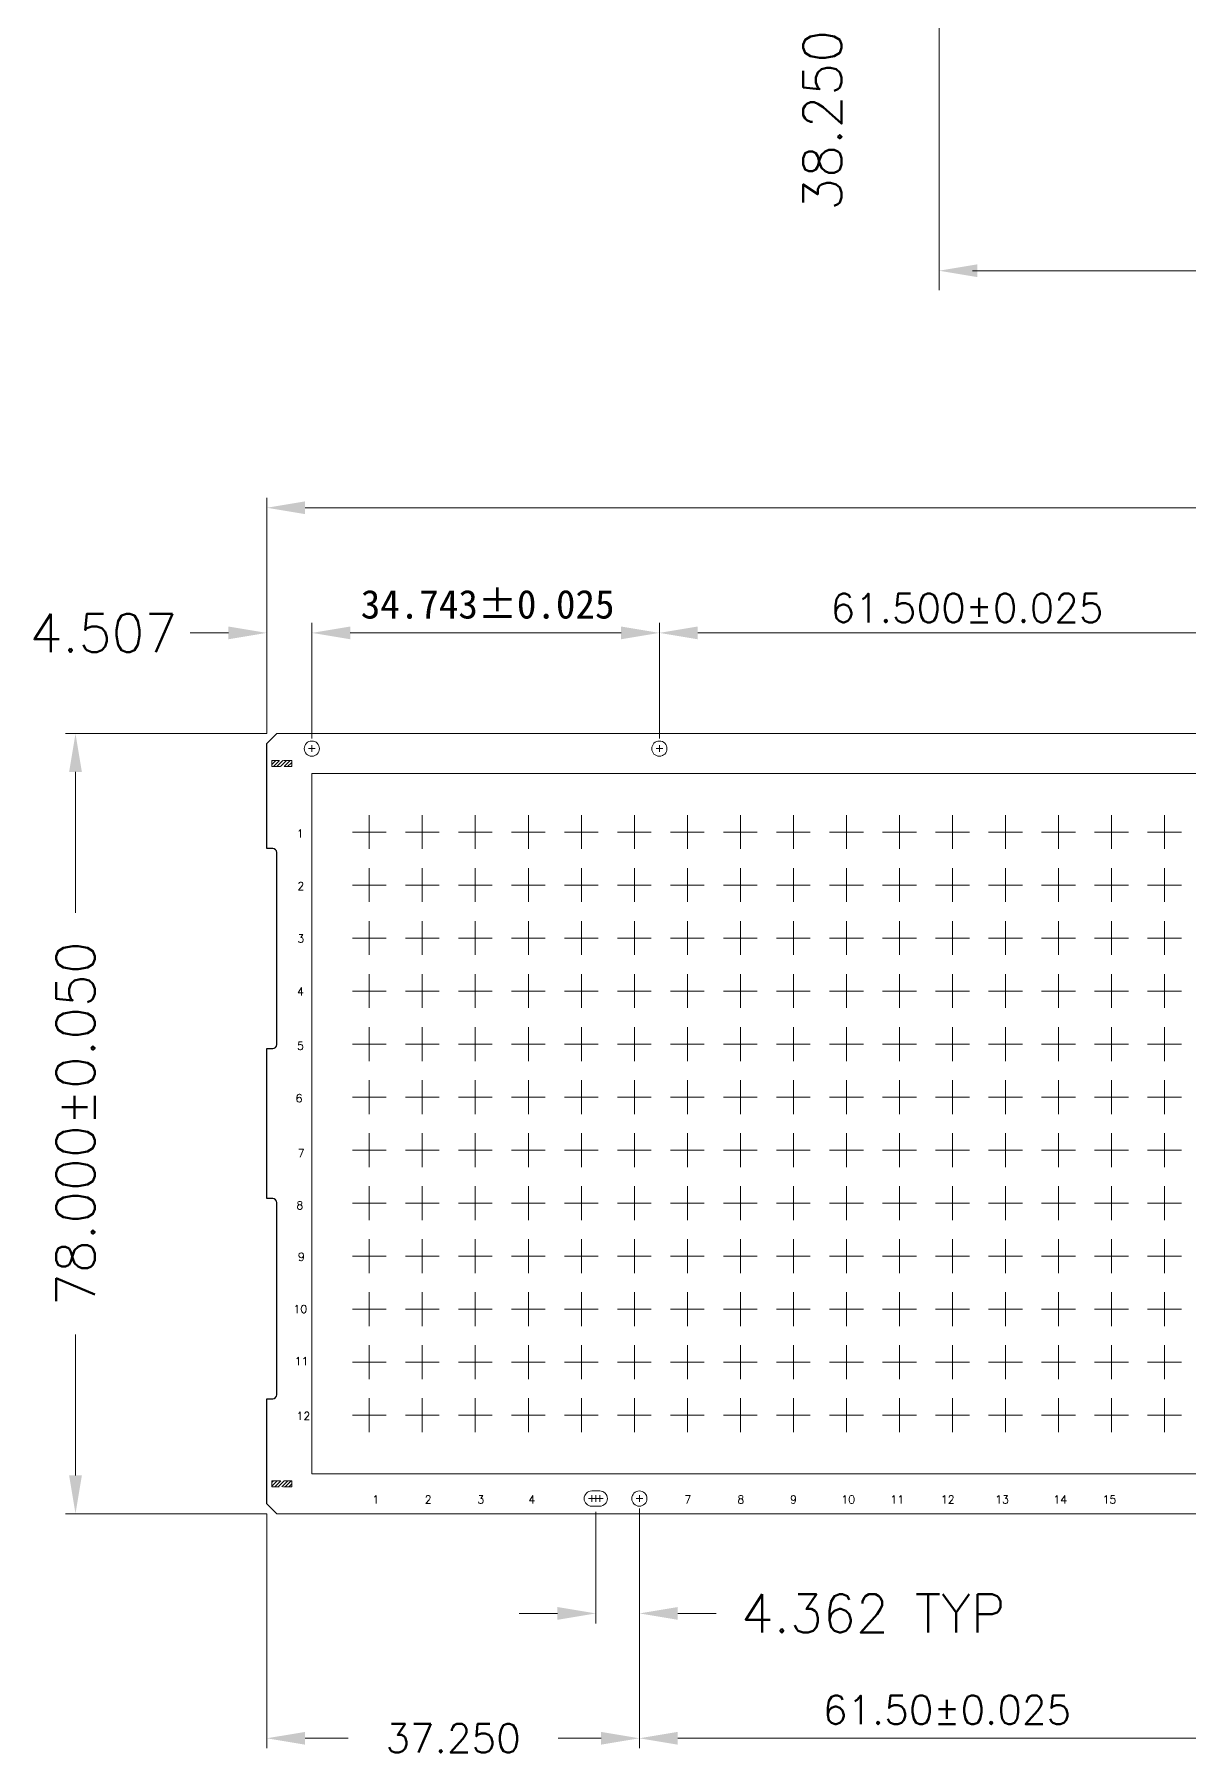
# Model space of a CAD drawing. Header units: millimetres. Extents: x 4859 to 4983, y 1620 to 1771.
# Drawn here: x 4860.2 to 4894.8, y 1623.6 to 1675.1 of the extents above; entities that cross this region are included whole.
import ezdxf

# ---------------------------------------------------------------- set-up
doc = ezdxf.new("R2010")
doc.units = ezdxf.units.MM
doc.linetypes.add('CENTER', pattern=[2, 1.25, -0.25, 0.25, -0.25])
doc.linetypes.add('HIDDEN', pattern=[0.375, 0.25, -0.125])
for name, color, linetype in [('1', 7, 'Continuous'), ('PKG', 2, 'Continuous'), ('中心线', 1, 'CENTER')]:
    doc.layers.add(name, color=color, linetype=linetype)
doc.layers.add('标注线', color=3, linetype='Continuous', lineweight=18)
doc.styles.add('SIMPLEX', font='SIMPLEX')
doc.styles.get("Standard").update_dxf_attribs({"font": 'SimSun.ttf'})

msp = doc.modelspace()

# ---------------------------------------------------------------- hatches: boundary and pattern name
at = {"layer": 'PKG', "lineweight": 5}
h = msp.add_hatch(dxfattribs=at)
h.set_pattern_fill('ANSI31', color=256, scale=0.6, style=0)
h.set_pattern_definition([(45, (4587.711415, 1653.0431), (-0.053033009, 0.053033009), [])])
h.paths.add_polyline_path([(4867.2815, 1653.3595), (4867.2815, 1653.1795), (4867.8815, 1653.1795), (4867.8815, 1653.3595)])
h.paths.add_polyline_path([(4867.2815, 1631.5795), (4867.2815, 1631.7595), (4867.8815, 1631.7595), (4867.8815, 1631.5795)])
h.paths.add_polyline_path([(4944.3815, 1631.5795), (4944.3815, 1631.7595), (4943.7815, 1631.7595), (4943.7815, 1631.5795)])
h.paths.add_polyline_path([(4944.3815, 1653.3595), (4944.3815, 1653.1795), (4943.7815, 1653.1795), (4943.7815, 1653.3595)])

# ---------------------------------------------------------------- linework, layer by layer
for p, q in [((4867.1315, 1653.8695), (4867.4315, 1654.1695)), ((4867.1315, 1650.7195), (4867.1315, 1653.8695)), ((4867.3115, 1650.7195), (4867.1315, 1650.7195)), ((4867.4315, 1644.8395), (4867.4315, 1650.5995)), ((4867.1315, 1640.2195), (4867.1315, 1644.7195)), ((4867.1315, 1640.2195), (4867.1315, 1644.7195)), ((4867.1315, 1644.7195), (4867.3115, 1644.7195)), ((4867.3115, 1640.2195), (4867.1315, 1640.2195)), ((4867.4315, 1634.3395), (4867.4315, 1640.0995)), ((4867.1315, 1631.0695), (4867.1315, 1634.2195)), ((4867.1315, 1634.2195), (4867.3115, 1634.2195)), ((4867.4315, 1630.7695), (4867.1315, 1631.0695))]:
    msp.add_line(p, q)
for centre, start, end in [((4867.3115, 1650.5995), 360, 90), ((4867.3115, 1644.8395), 270, 0), ((4867.3115, 1640.0995), 360, 90), ((4867.3115, 1634.3395), 270, 0)]:
    msp.add_arc(centre, 0.12, start, end)
at = {"layer": '1', "lineweight": 5}
for p, q in [((4867.1315, 1653.8695), (4867.4315, 1654.1695)), ((4867.1315, 1650.7195), (4867.1315, 1653.8695)), ((4867.4315, 1654.1695), (4944.2315, 1654.1695)), ((4867.1315, 1640.2195), (4867.1315, 1644.7195)), ((4867.1315, 1631.0695), (4867.1315, 1634.2195)), ((4867.4315, 1630.7695), (4867.1315, 1631.0695)), ((4944.2315, 1630.7695), (4867.4315, 1630.7695))]:
    msp.add_line(p, q, dxfattribs=at)
msp.add_lwpolyline([(4877.1179, 1630.9945, 1), (4877.1179, 1631.4517), (4876.8779, 1631.4517, 1), (4876.8779, 1630.9945)], format="xyb", close=True, dxfattribs=at)
for centre in [(4868.4836, 1653.7159), (4878.9065, 1653.7159), (4878.3065, 1631.2231)]:
    msp.add_circle(centre, 0.2286, dxfattribs=at)
at = {"layer": 'PKG', "lineweight": 5}
for p, q in [((4868.4836, 1653.6159), (4868.4836, 1653.8159)), ((4878.9065, 1653.6159), (4878.9065, 1653.8159)), ((4868.3836, 1653.7159), (4868.5836, 1653.7159)), ((4878.8065, 1653.7159), (4879.0065, 1653.7159)), ((4876.7779, 1631.2231), (4876.9779, 1631.2231)), ((4876.8779, 1631.1231), (4876.8779, 1631.3231)), ((4876.8979, 1631.2231), (4877.0979, 1631.2231)), ((4876.9979, 1631.1231), (4876.9979, 1631.3231)), ((4877.0179, 1631.2231), (4877.2179, 1631.2231)), ((4877.1179, 1631.1231), (4877.1179, 1631.3231)), ((4878.2065, 1631.2231), (4878.4065, 1631.2231)), ((4878.3065, 1631.1231), (4878.3065, 1631.3231))]:
    msp.add_line(p, q, dxfattribs=at)
at = {"layer": 'PKG', "linetype": 'HIDDEN', "lineweight": 5}
for points in [[(4867.2815, 1653.3595), (4867.2815, 1653.1795), (4867.8815, 1653.1795), (4867.8815, 1653.3595)], [(4867.2815, 1631.5795), (4867.2815, 1631.7595), (4867.8815, 1631.7595), (4867.8815, 1631.5795)]]:
    msp.add_lwpolyline(points, close=True, dxfattribs=at)
at = {"layer": 'PKG', "lineweight": 5}
msp.add_lwpolyline([(4868.4815, 1631.9695), (4943.4815, 1631.9695), (4943.4815, 1652.9695), (4868.4815, 1652.9695)], close=True, dxfattribs=at)
at = {"layer": '中心线', "linetype": 'CENTER', "lineweight": 5}
for p, q in [((4870.2065, 1651.7218), (4870.2065, 1650.7073)), ((4871.7965, 1651.7218), (4871.7965, 1650.7073)), ((4873.3865, 1651.7218), (4873.3865, 1650.7073)), ((4874.9765, 1651.7218), (4874.9765, 1650.7073)), ((4876.5665, 1651.7218), (4876.5665, 1650.7073)), ((4878.1565, 1651.7218), (4878.1565, 1650.7073)), ((4879.7465, 1651.7218), (4879.7465, 1650.7073)), ((4881.3365, 1651.7218), (4881.3365, 1650.7073)), ((4882.9265, 1651.7218), (4882.9265, 1650.7073)), ((4884.5165, 1651.7218), (4884.5165, 1650.7073)), ((4886.1065, 1651.7218), (4886.1065, 1650.7073)), ((4887.6965, 1651.7218), (4887.6965, 1650.7073)), ((4889.2865, 1651.7218), (4889.2865, 1650.7073)), ((4890.8765, 1651.7218), (4890.8765, 1650.7073)), ((4892.4665, 1651.7218), (4892.4665, 1650.7073)), ((4894.0565, 1651.7218), (4894.0565, 1650.7073)), ((4869.6992, 1651.2145), (4870.7137, 1651.2145)), ((4871.2892, 1651.2145), (4872.3037, 1651.2145)), ((4872.8792, 1651.2145), (4873.8937, 1651.2145)), ((4874.4692, 1651.2145), (4875.4837, 1651.2145)), ((4876.0592, 1651.2145), (4877.0737, 1651.2145)), ((4877.6492, 1651.2145), (4878.6637, 1651.2145)), ((4879.2392, 1651.2145), (4880.2537, 1651.2145)), ((4880.8292, 1651.2145), (4881.8437, 1651.2145)), ((4882.4192, 1651.2145), (4883.4337, 1651.2145)), ((4884.0092, 1651.2145), (4885.0237, 1651.2145)), ((4885.5992, 1651.2145), (4886.6137, 1651.2145)), ((4887.1892, 1651.2145), (4888.2037, 1651.2145)), ((4888.7792, 1651.2145), (4889.7937, 1651.2145)), ((4890.3692, 1651.2145), (4891.3837, 1651.2145)), ((4891.9592, 1651.2145), (4892.9737, 1651.2145)), ((4893.5492, 1651.2145), (4894.5637, 1651.2145)), ((4870.2065, 1650.1318), (4870.2065, 1649.1173)), ((4871.7965, 1650.1318), (4871.7965, 1649.1173)), ((4873.3865, 1650.1318), (4873.3865, 1649.1173)), ((4874.9765, 1650.1318), (4874.9765, 1649.1173)), ((4876.5665, 1650.1318), (4876.5665, 1649.1173)), ((4878.1565, 1650.1318), (4878.1565, 1649.1173)), ((4879.7465, 1650.1318), (4879.7465, 1649.1173)), ((4881.3365, 1650.1318), (4881.3365, 1649.1173)), ((4882.9265, 1650.1318), (4882.9265, 1649.1173)), ((4884.5165, 1650.1318), (4884.5165, 1649.1173)), ((4886.1065, 1650.1318), (4886.1065, 1649.1173)), ((4887.6965, 1650.1318), (4887.6965, 1649.1173)), ((4889.2865, 1650.1318), (4889.2865, 1649.1173)), ((4890.8765, 1650.1318), (4890.8765, 1649.1173)), ((4892.4665, 1650.1318), (4892.4665, 1649.1173)), ((4894.0565, 1650.1318), (4894.0565, 1649.1173)), ((4869.6992, 1649.6245), (4870.7137, 1649.6245)), ((4871.2892, 1649.6245), (4872.3037, 1649.6245)), ((4872.8792, 1649.6245), (4873.8937, 1649.6245)), ((4874.4692, 1649.6245), (4875.4837, 1649.6245)), ((4876.0592, 1649.6245), (4877.0737, 1649.6245)), ((4877.6492, 1649.6245), (4878.6637, 1649.6245)), ((4879.2392, 1649.6245), (4880.2537, 1649.6245)), ((4880.8292, 1649.6245), (4881.8437, 1649.6245)), ((4882.4192, 1649.6245), (4883.4337, 1649.6245)), ((4884.0092, 1649.6245), (4885.0237, 1649.6245)), ((4885.5992, 1649.6245), (4886.6137, 1649.6245)), ((4887.1892, 1649.6245), (4888.2037, 1649.6245)), ((4888.7792, 1649.6245), (4889.7937, 1649.6245)), ((4890.3692, 1649.6245), (4891.3837, 1649.6245)), ((4891.9592, 1649.6245), (4892.9737, 1649.6245)), ((4893.5492, 1649.6245), (4894.5637, 1649.6245)), ((4870.2065, 1648.5418), (4870.2065, 1647.5273)), ((4871.7965, 1648.5418), (4871.7965, 1647.5273)), ((4873.3865, 1648.5418), (4873.3865, 1647.5273)), ((4874.9765, 1648.5418), (4874.9765, 1647.5273)), ((4876.5665, 1648.5418), (4876.5665, 1647.5273)), ((4878.1565, 1648.5418), (4878.1565, 1647.5273)), ((4879.7465, 1648.5418), (4879.7465, 1647.5273)), ((4881.3365, 1648.5418), (4881.3365, 1647.5273)), ((4882.9265, 1648.5418), (4882.9265, 1647.5273)), ((4884.5165, 1648.5418), (4884.5165, 1647.5273)), ((4886.1065, 1648.5418), (4886.1065, 1647.5273)), ((4887.6965, 1648.5418), (4887.6965, 1647.5273)), ((4889.2865, 1648.5418), (4889.2865, 1647.5273)), ((4890.8765, 1648.5418), (4890.8765, 1647.5273)), ((4892.4665, 1648.5418), (4892.4665, 1647.5273)), ((4894.0565, 1648.5418), (4894.0565, 1647.5273)), ((4869.6992, 1648.0345), (4870.7137, 1648.0345)), ((4871.2892, 1648.0345), (4872.3037, 1648.0345)), ((4872.8792, 1648.0345), (4873.8937, 1648.0345)), ((4874.4692, 1648.0345), (4875.4837, 1648.0345)), ((4876.0592, 1648.0345), (4877.0737, 1648.0345)), ((4877.6492, 1648.0345), (4878.6637, 1648.0345)), ((4879.2392, 1648.0345), (4880.2537, 1648.0345)), ((4880.8292, 1648.0345), (4881.8437, 1648.0345)), ((4882.4192, 1648.0345), (4883.4337, 1648.0345)), ((4884.0092, 1648.0345), (4885.0237, 1648.0345)), ((4885.5992, 1648.0345), (4886.6137, 1648.0345)), ((4887.1892, 1648.0345), (4888.2037, 1648.0345)), ((4888.7792, 1648.0345), (4889.7937, 1648.0345)), ((4890.3692, 1648.0345), (4891.3837, 1648.0345)), ((4891.9592, 1648.0345), (4892.9737, 1648.0345)), ((4893.5492, 1648.0345), (4894.5637, 1648.0345)), ((4870.2065, 1646.9518), (4870.2065, 1645.9373)), ((4871.7965, 1646.9518), (4871.7965, 1645.9373)), ((4873.3865, 1646.9518), (4873.3865, 1645.9373)), ((4874.9765, 1646.9518), (4874.9765, 1645.9373)), ((4876.5665, 1646.9518), (4876.5665, 1645.9373)), ((4878.1565, 1646.9518), (4878.1565, 1645.9373)), ((4879.7465, 1646.9518), (4879.7465, 1645.9373)), ((4881.3365, 1646.9518), (4881.3365, 1645.9373)), ((4882.9265, 1646.9518), (4882.9265, 1645.9373)), ((4884.5165, 1646.9518), (4884.5165, 1645.9373)), ((4886.1065, 1646.9518), (4886.1065, 1645.9373)), ((4887.6965, 1646.9518), (4887.6965, 1645.9373)), ((4889.2865, 1646.9518), (4889.2865, 1645.9373)), ((4890.8765, 1646.9518), (4890.8765, 1645.9373)), ((4892.4665, 1646.9518), (4892.4665, 1645.9373)), ((4894.0565, 1646.9518), (4894.0565, 1645.9373)), ((4869.6992, 1646.4445), (4870.7137, 1646.4445)), ((4871.2892, 1646.4445), (4872.3037, 1646.4445)), ((4872.8792, 1646.4445), (4873.8937, 1646.4445)), ((4874.4692, 1646.4445), (4875.4837, 1646.4445)), ((4876.0592, 1646.4445), (4877.0737, 1646.4445)), ((4877.6492, 1646.4445), (4878.6637, 1646.4445)), ((4879.2392, 1646.4445), (4880.2537, 1646.4445)), ((4880.8292, 1646.4445), (4881.8437, 1646.4445)), ((4882.4192, 1646.4445), (4883.4337, 1646.4445)), ((4884.0092, 1646.4445), (4885.0237, 1646.4445)), ((4885.5992, 1646.4445), (4886.6137, 1646.4445)), ((4887.1892, 1646.4445), (4888.2037, 1646.4445)), ((4888.7792, 1646.4445), (4889.7937, 1646.4445)), ((4890.3692, 1646.4445), (4891.3837, 1646.4445)), ((4891.9592, 1646.4445), (4892.9737, 1646.4445)), ((4893.5492, 1646.4445), (4894.5637, 1646.4445)), ((4870.2065, 1645.3618), (4870.2065, 1644.3473)), ((4871.7965, 1645.3618), (4871.7965, 1644.3473)), ((4873.3865, 1645.3618), (4873.3865, 1644.3473)), ((4874.9765, 1645.3618), (4874.9765, 1644.3473)), ((4876.5665, 1645.3618), (4876.5665, 1644.3473)), ((4878.1565, 1645.3618), (4878.1565, 1644.3473)), ((4879.7465, 1645.3618), (4879.7465, 1644.3473)), ((4881.3365, 1645.3618), (4881.3365, 1644.3473)), ((4882.9265, 1645.3618), (4882.9265, 1644.3473)), ((4884.5165, 1645.3618), (4884.5165, 1644.3473)), ((4886.1065, 1645.3618), (4886.1065, 1644.3473)), ((4887.6965, 1645.3618), (4887.6965, 1644.3473)), ((4889.2865, 1645.3618), (4889.2865, 1644.3473)), ((4890.8765, 1645.3618), (4890.8765, 1644.3473)), ((4892.4665, 1645.3618), (4892.4665, 1644.3473)), ((4894.0565, 1645.3618), (4894.0565, 1644.3473)), ((4869.6992, 1644.8545), (4870.7137, 1644.8545)), ((4871.2892, 1644.8545), (4872.3037, 1644.8545)), ((4872.8792, 1644.8545), (4873.8937, 1644.8545)), ((4874.4692, 1644.8545), (4875.4837, 1644.8545)), ((4876.0592, 1644.8545), (4877.0737, 1644.8545)), ((4877.6492, 1644.8545), (4878.6637, 1644.8545)), ((4879.2392, 1644.8545), (4880.2537, 1644.8545)), ((4880.8292, 1644.8545), (4881.8437, 1644.8545)), ((4882.4192, 1644.8545), (4883.4337, 1644.8545)), ((4884.0092, 1644.8545), (4885.0237, 1644.8545)), ((4885.5992, 1644.8545), (4886.6137, 1644.8545)), ((4887.1892, 1644.8545), (4888.2037, 1644.8545)), ((4888.7792, 1644.8545), (4889.7937, 1644.8545)), ((4890.3692, 1644.8545), (4891.3837, 1644.8545)), ((4891.9592, 1644.8545), (4892.9737, 1644.8545)), ((4893.5492, 1644.8545), (4894.5637, 1644.8545)), ((4870.2065, 1643.7718), (4870.2065, 1642.7573)), ((4871.7965, 1643.7718), (4871.7965, 1642.7573)), ((4873.3865, 1643.7718), (4873.3865, 1642.7573)), ((4874.9765, 1643.7718), (4874.9765, 1642.7573)), ((4876.5665, 1643.7718), (4876.5665, 1642.7573)), ((4878.1565, 1643.7718), (4878.1565, 1642.7573)), ((4879.7465, 1643.7718), (4879.7465, 1642.7573)), ((4881.3365, 1643.7718), (4881.3365, 1642.7573)), ((4882.9265, 1643.7718), (4882.9265, 1642.7573)), ((4884.5165, 1643.7718), (4884.5165, 1642.7573)), ((4886.1065, 1643.7718), (4886.1065, 1642.7573)), ((4887.6965, 1643.7718), (4887.6965, 1642.7573)), ((4889.2865, 1643.7718), (4889.2865, 1642.7573)), ((4890.8765, 1643.7718), (4890.8765, 1642.7573)), ((4892.4665, 1643.7718), (4892.4665, 1642.7573)), ((4894.0565, 1643.7718), (4894.0565, 1642.7573)), ((4869.6992, 1643.2645), (4870.7137, 1643.2645)), ((4871.2892, 1643.2645), (4872.3037, 1643.2645)), ((4872.8792, 1643.2645), (4873.8937, 1643.2645)), ((4874.4692, 1643.2645), (4875.4837, 1643.2645)), ((4876.0592, 1643.2645), (4877.0737, 1643.2645)), ((4877.6492, 1643.2645), (4878.6637, 1643.2645)), ((4879.2392, 1643.2645), (4880.2537, 1643.2645)), ((4880.8292, 1643.2645), (4881.8437, 1643.2645)), ((4882.4192, 1643.2645), (4883.4337, 1643.2645)), ((4884.0092, 1643.2645), (4885.0237, 1643.2645)), ((4885.5992, 1643.2645), (4886.6137, 1643.2645)), ((4887.1892, 1643.2645), (4888.2037, 1643.2645)), ((4888.7792, 1643.2645), (4889.7937, 1643.2645)), ((4890.3692, 1643.2645), (4891.3837, 1643.2645)), ((4891.9592, 1643.2645), (4892.9737, 1643.2645)), ((4893.5492, 1643.2645), (4894.5637, 1643.2645)), ((4870.2065, 1642.1818), (4870.2065, 1641.1673)), ((4871.7965, 1642.1818), (4871.7965, 1641.1673)), ((4873.3865, 1642.1818), (4873.3865, 1641.1673)), ((4874.9765, 1642.1818), (4874.9765, 1641.1673)), ((4876.5665, 1642.1818), (4876.5665, 1641.1673)), ((4878.1565, 1642.1818), (4878.1565, 1641.1673)), ((4879.7465, 1642.1818), (4879.7465, 1641.1673)), ((4881.3365, 1642.1818), (4881.3365, 1641.1673)), ((4882.9265, 1642.1818), (4882.9265, 1641.1673)), ((4884.5165, 1642.1818), (4884.5165, 1641.1673)), ((4886.1065, 1642.1818), (4886.1065, 1641.1673)), ((4887.6965, 1642.1818), (4887.6965, 1641.1673)), ((4889.2865, 1642.1818), (4889.2865, 1641.1673)), ((4890.8765, 1642.1818), (4890.8765, 1641.1673)), ((4892.4665, 1642.1818), (4892.4665, 1641.1673)), ((4894.0565, 1642.1818), (4894.0565, 1641.1673)), ((4869.6992, 1641.6745), (4870.7137, 1641.6745)), ((4871.2892, 1641.6745), (4872.3037, 1641.6745)), ((4872.8792, 1641.6745), (4873.8937, 1641.6745)), ((4874.4692, 1641.6745), (4875.4837, 1641.6745)), ((4876.0592, 1641.6745), (4877.0737, 1641.6745)), ((4877.6492, 1641.6745), (4878.6637, 1641.6745)), ((4879.2392, 1641.6745), (4880.2537, 1641.6745)), ((4880.8292, 1641.6745), (4881.8437, 1641.6745)), ((4882.4192, 1641.6745), (4883.4337, 1641.6745)), ((4884.0092, 1641.6745), (4885.0237, 1641.6745)), ((4885.5992, 1641.6745), (4886.6137, 1641.6745)), ((4887.1892, 1641.6745), (4888.2037, 1641.6745)), ((4888.7792, 1641.6745), (4889.7937, 1641.6745)), ((4890.3692, 1641.6745), (4891.3837, 1641.6745)), ((4891.9592, 1641.6745), (4892.9737, 1641.6745)), ((4893.5492, 1641.6745), (4894.5637, 1641.6745)), ((4870.2065, 1640.5918), (4870.2065, 1639.5773)), ((4871.7965, 1640.5918), (4871.7965, 1639.5773)), ((4873.3865, 1640.5918), (4873.3865, 1639.5773)), ((4874.9765, 1640.5918), (4874.9765, 1639.5773)), ((4876.5665, 1640.5918), (4876.5665, 1639.5773)), ((4878.1565, 1640.5918), (4878.1565, 1639.5773)), ((4879.7465, 1640.5918), (4879.7465, 1639.5773)), ((4881.3365, 1640.5918), (4881.3365, 1639.5773)), ((4882.9265, 1640.5918), (4882.9265, 1639.5773)), ((4884.5165, 1640.5918), (4884.5165, 1639.5773)), ((4886.1065, 1640.5918), (4886.1065, 1639.5773)), ((4887.6965, 1640.5918), (4887.6965, 1639.5773)), ((4889.2865, 1640.5918), (4889.2865, 1639.5773)), ((4890.8765, 1640.5918), (4890.8765, 1639.5773)), ((4892.4665, 1640.5918), (4892.4665, 1639.5773)), ((4894.0565, 1640.5918), (4894.0565, 1639.5773)), ((4869.6992, 1640.0845), (4870.7137, 1640.0845)), ((4871.2892, 1640.0845), (4872.3037, 1640.0845)), ((4872.8792, 1640.0845), (4873.8937, 1640.0845)), ((4874.4692, 1640.0845), (4875.4837, 1640.0845)), ((4876.0592, 1640.0845), (4877.0737, 1640.0845)), ((4877.6492, 1640.0845), (4878.6637, 1640.0845)), ((4879.2392, 1640.0845), (4880.2537, 1640.0845)), ((4880.8292, 1640.0845), (4881.8437, 1640.0845)), ((4882.4192, 1640.0845), (4883.4337, 1640.0845)), ((4884.0092, 1640.0845), (4885.0237, 1640.0845)), ((4885.5992, 1640.0845), (4886.6137, 1640.0845)), ((4887.1892, 1640.0845), (4888.2037, 1640.0845)), ((4888.7792, 1640.0845), (4889.7937, 1640.0845)), ((4890.3692, 1640.0845), (4891.3837, 1640.0845)), ((4891.9592, 1640.0845), (4892.9737, 1640.0845)), ((4893.5492, 1640.0845), (4894.5637, 1640.0845)), ((4870.2065, 1639.0018), (4870.2065, 1637.9873)), ((4871.7965, 1639.0018), (4871.7965, 1637.9873)), ((4873.3865, 1639.0018), (4873.3865, 1637.9873)), ((4874.9765, 1639.0018), (4874.9765, 1637.9873)), ((4876.5665, 1639.0018), (4876.5665, 1637.9873)), ((4878.1565, 1639.0018), (4878.1565, 1637.9873)), ((4879.7465, 1639.0018), (4879.7465, 1637.9873)), ((4881.3365, 1639.0018), (4881.3365, 1637.9873)), ((4882.9265, 1639.0018), (4882.9265, 1637.9873)), ((4884.5165, 1639.0018), (4884.5165, 1637.9873)), ((4886.1065, 1639.0018), (4886.1065, 1637.9873)), ((4887.6965, 1639.0018), (4887.6965, 1637.9873)), ((4889.2865, 1639.0018), (4889.2865, 1637.9873)), ((4890.8765, 1639.0018), (4890.8765, 1637.9873)), ((4892.4665, 1639.0018), (4892.4665, 1637.9873)), ((4894.0565, 1639.0018), (4894.0565, 1637.9873)), ((4869.6992, 1638.4945), (4870.7137, 1638.4945)), ((4871.2892, 1638.4945), (4872.3037, 1638.4945)), ((4872.8792, 1638.4945), (4873.8937, 1638.4945)), ((4874.4692, 1638.4945), (4875.4837, 1638.4945)), ((4876.0592, 1638.4945), (4877.0737, 1638.4945)), ((4877.6492, 1638.4945), (4878.6637, 1638.4945)), ((4879.2392, 1638.4945), (4880.2537, 1638.4945)), ((4880.8292, 1638.4945), (4881.8437, 1638.4945)), ((4882.4192, 1638.4945), (4883.4337, 1638.4945)), ((4884.0092, 1638.4945), (4885.0237, 1638.4945)), ((4885.5992, 1638.4945), (4886.6137, 1638.4945)), ((4887.1892, 1638.4945), (4888.2037, 1638.4945)), ((4888.7792, 1638.4945), (4889.7937, 1638.4945)), ((4890.3692, 1638.4945), (4891.3837, 1638.4945)), ((4891.9592, 1638.4945), (4892.9737, 1638.4945)), ((4893.5492, 1638.4945), (4894.5637, 1638.4945)), ((4870.2065, 1637.4118), (4870.2065, 1636.3973)), ((4871.7965, 1637.4118), (4871.7965, 1636.3973)), ((4873.3865, 1637.4118), (4873.3865, 1636.3973)), ((4874.9765, 1637.4118), (4874.9765, 1636.3973)), ((4876.5665, 1637.4118), (4876.5665, 1636.3973)), ((4878.1565, 1637.4118), (4878.1565, 1636.3973)), ((4879.7465, 1637.4118), (4879.7465, 1636.3973)), ((4881.3365, 1637.4118), (4881.3365, 1636.3973)), ((4882.9265, 1637.4118), (4882.9265, 1636.3973)), ((4884.5165, 1637.4118), (4884.5165, 1636.3973)), ((4886.1065, 1637.4118), (4886.1065, 1636.3973)), ((4887.6965, 1637.4118), (4887.6965, 1636.3973)), ((4889.2865, 1637.4118), (4889.2865, 1636.3973)), ((4890.8765, 1637.4118), (4890.8765, 1636.3973)), ((4892.4665, 1637.4118), (4892.4665, 1636.3973)), ((4894.0565, 1637.4118), (4894.0565, 1636.3973)), ((4869.6992, 1636.9045), (4870.7137, 1636.9045)), ((4871.2892, 1636.9045), (4872.3037, 1636.9045)), ((4872.8792, 1636.9045), (4873.8937, 1636.9045)), ((4874.4692, 1636.9045), (4875.4837, 1636.9045)), ((4876.0592, 1636.9045), (4877.0737, 1636.9045)), ((4877.6492, 1636.9045), (4878.6637, 1636.9045)), ((4879.2392, 1636.9045), (4880.2537, 1636.9045)), ((4880.8292, 1636.9045), (4881.8437, 1636.9045)), ((4882.4192, 1636.9045), (4883.4337, 1636.9045)), ((4884.0092, 1636.9045), (4885.0237, 1636.9045)), ((4885.5992, 1636.9045), (4886.6137, 1636.9045)), ((4887.1892, 1636.9045), (4888.2037, 1636.9045)), ((4888.7792, 1636.9045), (4889.7937, 1636.9045)), ((4890.3692, 1636.9045), (4891.3837, 1636.9045)), ((4891.9592, 1636.9045), (4892.9737, 1636.9045)), ((4893.5492, 1636.9045), (4894.5637, 1636.9045)), ((4870.2065, 1635.8218), (4870.2065, 1634.8073)), ((4871.7965, 1635.8218), (4871.7965, 1634.8073)), ((4873.3865, 1635.8218), (4873.3865, 1634.8073)), ((4874.9765, 1635.8218), (4874.9765, 1634.8073)), ((4876.5665, 1635.8218), (4876.5665, 1634.8073)), ((4878.1565, 1635.8218), (4878.1565, 1634.8073)), ((4879.7465, 1635.8218), (4879.7465, 1634.8073)), ((4881.3365, 1635.8218), (4881.3365, 1634.8073)), ((4882.9265, 1635.8218), (4882.9265, 1634.8073)), ((4884.5165, 1635.8218), (4884.5165, 1634.8073)), ((4886.1065, 1635.8218), (4886.1065, 1634.8073)), ((4887.6965, 1635.8218), (4887.6965, 1634.8073)), ((4889.2865, 1635.8218), (4889.2865, 1634.8073)), ((4890.8765, 1635.8218), (4890.8765, 1634.8073)), ((4892.4665, 1635.8218), (4892.4665, 1634.8073)), ((4894.0565, 1635.8218), (4894.0565, 1634.8073)), ((4869.6992, 1635.3145), (4870.7137, 1635.3145)), ((4871.2892, 1635.3145), (4872.3037, 1635.3145)), ((4872.8792, 1635.3145), (4873.8937, 1635.3145)), ((4874.4692, 1635.3145), (4875.4837, 1635.3145)), ((4876.0592, 1635.3145), (4877.0737, 1635.3145)), ((4877.6492, 1635.3145), (4878.6637, 1635.3145)), ((4879.2392, 1635.3145), (4880.2537, 1635.3145)), ((4880.8292, 1635.3145), (4881.8437, 1635.3145)), ((4882.4192, 1635.3145), (4883.4337, 1635.3145)), ((4884.0092, 1635.3145), (4885.0237, 1635.3145)), ((4885.5992, 1635.3145), (4886.6137, 1635.3145)), ((4887.1892, 1635.3145), (4888.2037, 1635.3145)), ((4888.7792, 1635.3145), (4889.7937, 1635.3145)), ((4890.3692, 1635.3145), (4891.3837, 1635.3145)), ((4891.9592, 1635.3145), (4892.9737, 1635.3145)), ((4893.5492, 1635.3145), (4894.5637, 1635.3145)), ((4870.2065, 1634.2318), (4870.2065, 1633.2173)), ((4871.7965, 1634.2318), (4871.7965, 1633.2173)), ((4873.3865, 1634.2318), (4873.3865, 1633.2173)), ((4874.9765, 1634.2318), (4874.9765, 1633.2173)), ((4876.5665, 1634.2318), (4876.5665, 1633.2173)), ((4878.1565, 1634.2318), (4878.1565, 1633.2173)), ((4879.7465, 1634.2318), (4879.7465, 1633.2173)), ((4881.3365, 1634.2318), (4881.3365, 1633.2173)), ((4882.9265, 1634.2318), (4882.9265, 1633.2173)), ((4884.5165, 1634.2318), (4884.5165, 1633.2173)), ((4886.1065, 1634.2318), (4886.1065, 1633.2173)), ((4887.6965, 1634.2318), (4887.6965, 1633.2173)), ((4889.2865, 1634.2318), (4889.2865, 1633.2173)), ((4890.8765, 1634.2318), (4890.8765, 1633.2173)), ((4892.4665, 1634.2318), (4892.4665, 1633.2173)), ((4894.0565, 1634.2318), (4894.0565, 1633.2173)), ((4869.6992, 1633.7245), (4870.7137, 1633.7245)), ((4871.2892, 1633.7245), (4872.3037, 1633.7245)), ((4872.8792, 1633.7245), (4873.8937, 1633.7245)), ((4874.4692, 1633.7245), (4875.4837, 1633.7245)), ((4876.0592, 1633.7245), (4877.0737, 1633.7245)), ((4877.6492, 1633.7245), (4878.6637, 1633.7245)), ((4879.2392, 1633.7245), (4880.2537, 1633.7245)), ((4880.8292, 1633.7245), (4881.8437, 1633.7245)), ((4882.4192, 1633.7245), (4883.4337, 1633.7245)), ((4884.0092, 1633.7245), (4885.0237, 1633.7245)), ((4885.5992, 1633.7245), (4886.6137, 1633.7245)), ((4887.1892, 1633.7245), (4888.2037, 1633.7245)), ((4888.7792, 1633.7245), (4889.7937, 1633.7245)), ((4890.3692, 1633.7245), (4891.3837, 1633.7245)), ((4891.9592, 1633.7245), (4892.9737, 1633.7245)), ((4893.5492, 1633.7245), (4894.5637, 1633.7245))]:
    msp.add_line(p, q, dxfattribs=at)
at = {"layer": '标注线', "lineweight": 5}
for p, q in [((4887.2957, 1685.4174), (4887.2957, 1667.4701)), ((4888.301, 1668.0498), (4919.5076, 1668.0498)), ((4867.1315, 1654.1695), (4867.1315, 1661.2406)), ((4868.2815, 1660.9406), (4899.0695, 1660.9406)), ((4867.1315, 1654.1695), (4867.1315, 1657.4873)), ((4868.4836, 1654.0159), (4868.4836, 1657.4873)), ((4868.4836, 1654.0159), (4868.4836, 1657.4873)), ((4878.9065, 1654.0159), (4878.9065, 1657.4873)), ((4878.9065, 1654.0159), (4878.9065, 1657.4873)), ((4865.9815, 1657.1873), (4864.8315, 1657.1873)), ((4869.6336, 1657.1873), (4870.7836, 1657.1873)), ((4869.6336, 1657.1873), (4870.5474, 1657.1873)), ((4877.7565, 1657.1873), (4870.7836, 1657.1873)), ((4880.0565, 1657.1873), (4885.0934, 1657.1873)), ((4905.9815, 1657.1873), (4885.0934, 1657.1873)), ((4867.1315, 1654.1695), (4861.0952, 1654.1695)), ((4861.3952, 1653.0195), (4861.3952, 1648.7933)), ((4861.3952, 1631.9195), (4861.3952, 1636.1457)), ((4867.1315, 1630.7695), (4861.0952, 1630.7695)), ((4867.1315, 1630.7695), (4867.1315, 1623.7344)), ((4876.9979, 1630.8231), (4876.9979, 1627.4797)), ((4878.3065, 1630.9231), (4878.3065, 1623.7344)), ((4878.3065, 1630.9231), (4878.3065, 1623.7344)), ((4878.3065, 1630.8231), (4878.3065, 1627.4797)), ((4875.8479, 1627.7797), (4874.6979, 1627.7797)), ((4879.4565, 1627.7797), (4880.6065, 1627.7797)), ((4868.2815, 1624.0344), (4869.5713, 1624.0344)), ((4877.1565, 1624.0344), (4875.8666, 1624.0344)), ((4879.4565, 1624.0344), (4890.5695, 1624.0344)), ((4895.6065, 1624.0344), (4890.5695, 1624.0344))]:
    msp.add_line(p, q, dxfattribs=at)
for points in [[(4888.4457, 1668.2415), (4888.4457, 1667.8581), (4887.2957, 1668.0498)], [(4868.2815, 1661.1322), (4868.2815, 1660.7489), (4867.1315, 1660.9406)], [(4865.9815, 1657.379), (4865.9815, 1656.9957), (4867.1315, 1657.1873)], [(4869.6336, 1657.379), (4869.6336, 1656.9957), (4868.4836, 1657.1873)], [(4869.6336, 1657.379), (4869.6336, 1656.9957), (4868.4836, 1657.1873)], [(4877.7565, 1657.379), (4877.7565, 1656.9957), (4878.9065, 1657.1873)], [(4880.0565, 1657.379), (4880.0565, 1656.9957), (4878.9065, 1657.1873)], [(4861.2035, 1653.0195), (4861.5868, 1653.0195), (4861.3952, 1654.1695)], [(4861.2035, 1631.9195), (4861.5868, 1631.9195), (4861.3952, 1630.7695)], [(4875.8479, 1627.9713), (4875.8479, 1627.588), (4876.9979, 1627.7797)], [(4879.4565, 1627.9713), (4879.4565, 1627.588), (4878.3065, 1627.7797)], [(4868.2815, 1624.226), (4868.2815, 1623.8427), (4867.1315, 1624.0344)], [(4877.1565, 1624.226), (4877.1565, 1623.8427), (4878.3065, 1624.0344)], [(4879.4565, 1624.226), (4879.4565, 1623.8427), (4878.3065, 1624.0344)]]:
    msp.add_solid(points, dxfattribs=at)

# ---------------------------------------------------------------- texts
at = {"layer": 'PKG', "color": 1, "lineweight": 5, "char_height": 0.24, "attachment_point": 5}
for s, insert in [('{\\Fsimplex|c134;1}', (4868.1308, 1651.1698, -0.0025)), ('{\\Fsimplex|c134;2}', (4868.1527, 1649.5948, -0.0025)), ('{\\Fsimplex|c134;3}', (4868.1554, 1648.0205, -0.0025)), ('{\\Fsimplex|c134;4}', (4868.1424, 1646.4311, -0.0025)), ('{\\Fsimplex|c134;5}', (4868.1456, 1644.8032, -0.0025)), ('{\\Fsimplex|c134;6}', (4868.0995, 1643.2312, -0.0025)), ('{\\Fsimplex|c134;7}', (4868.1617, 1641.5851, -0.0025)), ('{\\Fsimplex|c134;8}', (4868.1248, 1640.0181, -0.0025)), ('{\\Fsimplex|c134;9}', (4868.1699, 1638.4744, -0.0025)), ('{\\Fsimplex|c134;10}', (4868.1374, 1636.9095, -0.0025)), ('{\\Fsimplex|c134;11}', (4868.1762, 1635.345, -0.0025)), ('{\\Fsimplex|c134;12}', (4868.2275, 1633.7008, -0.0025)), ('{\\Fsimplex|c134;1}', (4870.4042, 1631.1963, 0.0206)), ('{\\Fsimplex|c134;2}', (4871.9752, 1631.1963, 0.0351)), ('{\\Fsimplex|c134;3}', (4873.5537, 1631.1963, 0.0351)), ('{\\Fsimplex|c134;4}', (4875.0797, 1631.1963, 0.0351)), ('{\\Fsimplex|c134;7}', (4879.7596, 1631.1963, 0.0351)), ('{\\Fsimplex|c134;8}', (4881.3496, 1631.1963, 0.0351)), ('{\\Fsimplex|c134;9}', (4882.9315, 1631.1963, 0.0351)), ('{\\Fsimplex|c134;10}', (4884.5708, 1631.1963, 0.0351)), ('{\\Fsimplex|c134;11}', (4886.0456, 1631.1963, 0.0351)), ('{\\Fsimplex|c134;12}', (4887.5561, 1631.1963, 0.0351)), ('{\\Fsimplex|c134;13}', (4889.1855, 1631.1963, 0.0351)), ('{\\Fsimplex|c134;14}', (4890.9308, 1631.1963, 0.0351)), ('{\\Fsimplex|c134;15}', (4892.4056, 1631.1963, 0.0351))]:
    msp.add_mtext(s, dxfattribs=dict(at, insert=insert))
at = {"layer": '标注线', "lineweight": 5, "char_height": 1.15, "attachment_point": 5, "rotation": 90, "style": 'SIMPLEX'}
for s, insert in [('\\A1;38.250', (4883.7957, 1672.5621)), ('78.000±0.050', (4861.3952, 1642.4695))]:
    msp.add_mtext(s, dxfattribs=dict(at, insert=insert))
at = {"layer": '标注线', "lineweight": 5, "insert": (4873.756, 1658.0405), "char_height": 0.860438, "attachment_point": 5}
msp.add_mtext('34.743±0.025', dxfattribs=at)
at = {"layer": '标注线', "lineweight": 5, "attachment_point": 5, "style": 'SIMPLEX'}
for s, insert, char_height in [('61.500±0.025', (4888.1315, 1657.9336), 0.860438), ('4.507', (4862.2315, 1657.1873), 1.15), ('4.362 TYP', (4885.3148, 1627.7797), 1.15), ('61.50±0.025', (4887.5315, 1624.8838), 0.860438), ('37.250', (4872.719, 1624.0344), 0.86044)]:
    msp.add_mtext(s, dxfattribs=dict(at, insert=insert, char_height=char_height))

doc.saveas('drawing.dxf')
